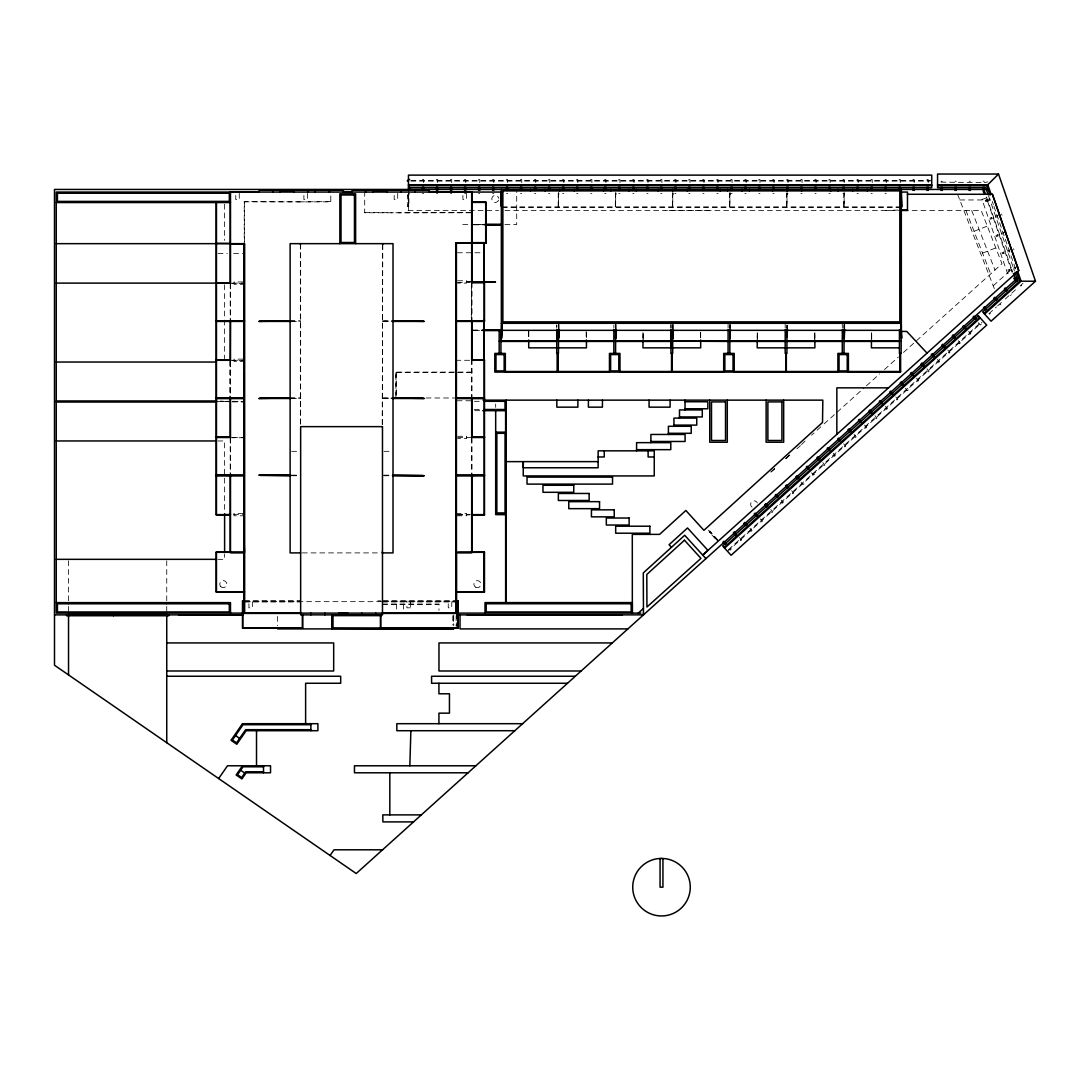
<?xml version="1.0" encoding="UTF-8"?>
<svg xmlns="http://www.w3.org/2000/svg" width="1090" height="1090" viewBox="0 0 1090 1090"><rect width="100%" height="100%" fill="white"/><g stroke="black" fill="none" stroke-linecap="round" stroke-linejoin="round"><path stroke-width="0.75" stroke-dasharray="5 3.75" d="M558.448 328.567L558.448 324.479M559.047 328.567L559.061 324.479M615.591 328.567L615.591 324.479M616.191 328.567L616.191 324.479M643.264 339.372L643.264 332.069M672.68 328.567L672.68 324.479M673.293 328.567L673.293 324.479M700.38 332.069L700.38 339.372L700.38 331.483M729.823 328.567L729.823 324.479M730.436 328.567L730.436 324.479M757.496 339.372L757.496 332.069M786.925 328.717L786.925 325.406M787.525 328.717L787.525 325.406M814.598 339.372L814.598 332.069M844.055 328.567L844.055 324.479M844.668 328.567L844.668 324.479M871.714 339.372L871.714 332.069M471.302 318.525L471.439 284.912M230.821 401.869L220.262 401.202L230.835 401.297M558.257 192.93L558.162 206.964L558.87 192.944M558.475 206.092L558.571 192.944M615.4 192.93L615.305 206.964L616.014 192.944M615.618 206.092L615.714 192.944M672.503 192.93L672.407 206.964L673.116 192.944M672.721 206.092L672.803 192.944M729.646 192.93L729.551 206.964L730.259 192.944M729.864 206.092L729.946 192.944M786.748 192.93L786.653 206.964L787.348 192.944M786.953 206.092L787.048 192.944M843.878 192.93L843.783 206.964L844.491 192.944M844.096 206.092L844.191 192.944M770.834 471.875L774.581 468.496M785.822 458.372L789.841 454.762M805.074 441.041L801 445.102M811.532 435.223L814.053 432.962M817.105 430.209L822.868 425.018M824.122 423.887L864.016 387.972M866.427 385.806L879.657 373.884M884.467 369.551L898.419 356.989M903.46 352.452L1001.969 263.753L981.218 210.493L909.619 210.493M772.183 470.853L774.677 468.605M785.917 458.481L789.937 454.871M771.025 472.093L774.772 468.714M786.013 458.59L790.032 454.98M796.845 448.848L800.455 445.592M709.399 532.179L710.217 531.443M993.222 285.798L1011.656 269.189L986 195.451M988.889 313.743L996.451 306.944M997.704 305.813L1003.999 300.145M1005.266 299.001L1016.589 288.809M1020.404 285.662L1023.033 283.291M989.557 314.302L990.428 313.525M999.98 304.914L1000.852 304.137M1010.416 295.526L1011.288 294.75M1020.84 286.139L1021.712 285.362M728.365 549.701L981.45 321.822M727.589 551.39L981.94 322.368M730.273 550.123L731.145 549.346M761.556 521.96L762.428 521.183L760.329 518.867M804.025 483.715L803.153 484.505L801.068 482.189M814.448 474.327L813.59 475.117L811.505 472.801M855.296 437.567L856.154 436.777L854.07 434.46M908.297 389.839L907.425 390.629L905.34 388.299M938.599 362.548L939.471 361.771L937.386 359.455M981.177 324.221L980.305 324.997L978.221 322.681M974.051 231.298L987.308 226.134M982.54 253.098L995.797 247.934M989.979 198.748L984.052 200.792L984.433 201.895L991.777 199.361M1000.211 214.58L990.02 218.095L990.401 219.199L997.745 216.665M1006.179 231.884L996.001 235.399L996.383 236.516L1002.296 234.473M1012.16 249.201L1001.969 252.716L1002.35 253.82L1009.694 251.286M1018.128 266.505L1007.95 270.02L1008.332 271.124L1015.676 268.59M410.848 180.368L931.718 180.368M410.848 181.103L930.015 181.103M941.065 181.253L942.237 181.253M955.099 181.253L956.271 181.253M969.133 181.253L970.304 181.253M983.166 181.253L984.325 181.253M987.717 181.921L984.325 182.602M940.943 182.125L983.166 182.575M408.464 193.529L409.636 193.529M422.498 193.529L423.669 193.529M436.518 193.529L437.69 193.529M450.552 193.529L451.723 193.529M464.585 193.529L465.757 193.529M478.619 193.529L479.777 193.529M492.639 193.529L493.811 193.529M506.537 193.529L507.708 193.529M520.57 193.529L521.742 193.529M534.604 193.529L535.776 193.529M548.624 193.529L549.796 193.529M562.658 193.529L563.83 193.529M576.692 193.529L577.864 193.529M590.726 193.529L591.884 193.529M604.746 193.529L605.917 193.529M618.779 193.529L619.951 193.529M632.813 193.529L633.985 193.529M646.833 193.529L648.005 193.529M660.731 193.529L661.903 193.529M674.764 193.529L675.936 193.529M688.798 193.529L689.97 193.529M702.832 193.529L703.99 193.529M716.852 193.529L718.024 193.529M730.886 193.529L732.058 193.529M744.92 193.529L746.091 193.529M758.817 193.529L759.989 193.529M772.851 193.529L774.009 193.529M786.871 193.529L788.043 193.529M800.905 193.529L802.077 193.529M814.938 193.529L816.097 193.529M828.959 193.529L830.13 193.529M842.992 193.529L844.164 193.529M857.026 193.529L858.198 193.529M871.06 193.529L872.218 193.529M885.08 193.529L886.252 193.529M407.81 195.165L408.9 195.165M959.786 199.96L987.758 199.96M330.788 201.568L302.107 201.868M244.228 201.868L330.788 201.868L330.788 190.273M407.81 206.228L408.9 206.228M502.258 206.964L901.321 206.964M502.258 207.264L901.321 207.264M898.187 210.057L885.557 210.493M408.069 210.493L498.566 210.493M504.902 210.493L901.921 210.493M364.7 212.496L393.381 212.782M471.67 212.496L398.014 212.782M470.798 212.782L364.7 212.782L364.7 190.273M462.773 224.513L469.518 224.513M471.207 224.513L484.178 224.513M504.915 224.513L516.701 224.513L516.701 189.442M473.591 224.812L486.358 224.812M457.446 252.757L483.851 252.757M218.027 253.493L227.374 253.493M233.614 253.493L244.528 253.493M457.596 280.77L466.602 280.77L466.602 283.114L457.596 283.114M243.029 281.956L234.009 281.956L234.009 284.286L243.029 284.286M457.378 282.378L470.09 282.378M232.552 283.114L244.528 283.114M230.208 283.414L243.438 283.414M289.872 320.828L300.649 320.828M382.481 320.828L391.692 320.828M289.872 321.114L299.328 321.114M383.816 321.114L393.272 321.114M291.439 321.414L300.649 321.414M382.481 321.414L391.692 321.414M472.57 330.12L481.617 330.12M472.57 330.27L481.617 330.42M642.977 338.5L643.264 331.483M757.209 338.5L757.496 331.483M814.884 338.5L814.598 331.483M871.428 338.5L871.714 331.483M243.029 359.114L234.009 359.114L234.009 361.458L243.029 361.458M232.552 360.286L244.528 360.286M455.797 360.286L470.117 360.286M230.208 360.572L243.438 360.572M471.97 372.085L395.929 372.085L395.929 397.986M396.229 372.371L471.97 372.371M395.929 372.957L396.079 397.114M289.872 397.905L300.649 397.905M382.481 397.905L391.692 397.905M426.04 397.986L456.138 397.986M289.872 398.204L299.328 398.204M383.816 398.204L393.272 398.204M291.439 398.49L300.649 398.572M382.195 398.572L391.692 398.49M457.064 400.752L471.493 400.752M474.273 401.311L482.366 401.311M217.401 401.502L224.608 401.502M474.273 409.499L480.758 409.499M474.709 410.671L481.412 410.671M457.65 436.286L466.67 436.286L466.67 438.616L457.65 438.616M232.552 437.444L244.228 437.444M457.691 437.444L471.67 437.444M230.208 437.744L243.438 437.744M217.809 440.959L224.608 440.959L224.608 476.466M291.63 451.328L297.638 451.328M383.993 451.328L391.501 451.328M291.439 475.158L298.973 475.158M383.816 475.158L391.692 475.158M291.439 475.444L297.747 475.444M383.816 475.444L393.272 475.444M291.439 475.744L298.973 475.744M383.816 475.744L391.692 475.744M243.029 513.444L234.009 513.444L234.009 515.788L243.029 515.788M456.138 513.444L466.67 513.444L466.67 515.788L456.138 515.788M233.614 514.616L242.961 514.616M457.691 514.616L470.117 514.616M457.378 514.861L470.09 514.861M302.312 552.903L380.819 552.903M217.809 559.333L224.608 559.333L224.608 554.265M244.528 600.835L299.764 600.835M377.78 600.835L380.914 600.835M383.367 600.835L456.124 600.835M244.528 601.135L300.649 601.135M382.481 601.135L456.124 601.135M245.4 601.666L383.353 601.666M383.803 601.666L456.138 601.666M244.528 601.952L300.649 601.952M382.481 601.952L456.138 601.952M382.481 604.051L438.97 604.051L438.97 610.359M382.481 604.351L438.97 604.351M410.399 607.811L406.897 607.811L406.897 600.835M474.968 224.417L483.211 224.445M474.559 330.311L481.153 330.338M470.771 281.465L466.602 281.438L470.771 282.065M467.487 281.738L470.771 281.765M232.334 401.297L244.419 401.406M220.97 401.502L230.113 401.583M233.056 401.597L243.697 401.692M232.334 401.883L244.405 401.978M968.669 331.278L970.754 333.608L969.882 334.385L967.797 332.069M958.233 340.666L960.317 342.996L959.459 343.772L957.374 341.456M947.809 350.067L949.894 352.383L949.022 353.16L946.938 350.844M926.963 368.842L929.048 371.159L928.176 371.935L926.091 369.619M916.526 378.23L918.625 380.546L917.753 381.323L915.668 379.007M895.776 396.91L897.86 399.226L897.002 400.016L894.904 397.7M885.352 406.298L887.437 408.614L886.565 409.404L884.481 407.088M874.929 415.685L877.014 418.001L876.142 418.792L874.057 416.475M864.506 425.073L866.591 427.389L865.719 428.179L863.634 425.863M843.646 443.848L845.731 446.164L844.859 446.955L842.774 444.638M833.223 453.236L835.308 455.552L834.436 456.342L832.351 454.026M822.8 462.623L824.885 464.94L824.013 465.73L821.928 463.413M791.613 490.704L793.697 493.021L792.825 493.797L790.74 491.481M781.189 500.092L783.274 502.408L782.402 503.185L780.317 500.869M770.766 509.48L772.851 511.796L771.979 512.572L769.894 510.256M749.906 528.255L751.991 530.571L751.133 531.348L749.034 529.031M739.483 537.643L741.568 539.959L740.696 540.735L738.611 538.419M717.956 540.041L709.876 531.062L709.059 531.797L716.798 540.395M708.486 530.19L717.629 540.34M717.179 540.068L709.767 531.838L717.057 540.163M971.721 210.493L994.966 270.061M1011.656 269.189L1012.828 272.2M965.944 210.493L990.66 273.931M957.565 194.279L995.456 291.521M1001.628 214.09L1002.01 215.193M1013.577 248.711L1013.959 249.814M992.227 201.405L993.331 204.607M993.889 206.201L1015.921 270.034M988.467 195.669L1014.395 270.77M985.714 200.219L986.096 201.323M991.682 217.523L992.064 218.627M997.663 234.827L998.045 235.944M1003.631 252.144L1004.013 253.248M1009.613 269.448L1009.994 270.552M928.203 182.616L928.203 179.509L927.045 179.509L927.045 182.616M914.183 182.616L914.183 179.509L913.011 179.509L913.011 182.616M900.286 182.616L900.286 179.509L899.114 179.509L899.114 182.616M886.252 182.616L886.252 179.509L885.08 179.509L885.08 182.616M872.218 182.616L872.218 179.509L871.06 179.509L871.06 182.616M871.428 332.6L871.428 339.372M858.198 182.616L858.198 179.509L857.026 179.509L857.026 182.616M844.164 182.616L844.164 179.509L842.992 179.509L842.992 182.616M844.042 324.929L844.014 328.172M842.284 323.308L842.284 328.172M830.13 182.616L830.13 179.509L828.959 179.509L828.959 182.616M816.097 182.616L816.097 179.509L814.938 179.509L814.938 182.616M814.884 332.6L814.884 339.372M802.077 182.616L802.077 179.509L800.905 179.509L800.905 182.616M788.043 182.616L788.043 179.509L786.871 179.509L786.871 182.616M786.953 324.929L786.912 328.172M785.182 323.308L785.182 328.172M774.009 182.616L774.009 179.509L772.851 179.509L772.851 182.616M759.989 182.616L759.989 179.509L758.817 179.509L758.817 182.616M757.209 332.6L757.209 339.372M746.091 182.616L746.091 179.509L744.92 179.509L744.92 182.616M732.058 182.616L732.058 179.509L730.886 179.509L730.886 182.616M729.85 324.929L729.809 328.172M728.079 323.308L728.079 328.172M718.024 182.616L718.024 179.509L716.852 179.509L716.852 182.616M709.004 210.493L665.159 210.493M703.99 182.616L703.99 179.509L702.832 179.509L702.832 182.616M700.679 332.6L700.679 339.372M689.97 182.616L689.97 179.509L688.798 179.509L688.798 182.616M675.936 182.616L675.936 179.509L674.764 179.509L674.764 182.616M672.707 324.929L672.68 328.172M670.977 324.929L670.977 328.158M670.95 323.308L670.95 328.172M661.903 182.616L661.903 179.509L660.731 179.509L660.731 182.616M648.005 182.616L648.005 179.509L646.833 179.509L646.833 182.616M642.977 332.6L642.977 339.372M633.985 182.616L633.985 179.509L632.813 179.509L632.813 182.616M619.951 182.616L619.951 179.509L618.779 179.509L618.779 182.616M615.618 324.929L615.591 328.172M613.874 324.929L613.847 328.172M605.917 182.616L605.917 179.509L604.746 179.509L604.746 182.616M591.884 182.616L591.884 179.509L590.726 179.509L590.726 182.616M586.447 332.6L586.447 339.372M586.148 331.483L586.148 339.372M577.864 182.616L577.864 179.509L576.692 179.509L576.692 182.616M563.83 182.616L563.83 179.509L562.658 179.509L562.658 182.616M558.475 324.929L558.448 328.376M549.796 182.616L549.796 179.509L548.624 179.509L548.624 182.616M535.776 182.616L535.776 179.509L534.604 179.509L534.604 182.616M528.827 331.483L528.827 339.372M528.527 331.483L528.527 339.372M521.742 182.616L521.742 179.509L520.57 179.509L520.57 182.616M507.708 182.616L507.708 179.509L506.537 179.509L506.537 182.616M495.678 404.008L495.678 407.415M493.811 182.616L493.811 179.509L492.639 179.509L492.639 182.616M479.777 182.616L479.777 179.509L478.619 179.509L478.619 182.616M471.97 282.378L471.97 320.828M471.97 359.509L471.97 397.986M471.97 438.003L471.97 474.314M471.67 282.95L471.67 320.828M471.67 359.509L471.67 397.155M471.67 438.003L471.67 474.314M466.411 193.393L466.411 199.525L462.909 199.525L462.909 193.393M465.757 182.616L465.757 179.509L464.585 179.509L464.585 182.616M456.438 613.942L456.438 626.219M456.138 615.755L456.138 626.219M453.74 614.869L453.74 625.783M453.249 616.572L453.249 625.061M452.895 615.632L452.895 625.02M451.723 182.616L451.723 179.509L450.552 179.509L450.552 182.616M451.764 601.666L451.764 607.811L448.249 607.811L448.249 601.666M437.69 182.616L437.69 179.509L436.518 179.509L436.518 182.616M423.669 182.616L423.669 179.509L422.498 179.509L422.498 182.616M410.399 601.666L410.399 610.141M408.464 189.442L408.464 210.493M408.314 195.165L408.314 206.228M408.151 195.165L408.151 206.228M403.532 604.051L403.532 610.196M397.687 193.393L397.687 199.525L394.185 199.525L394.185 193.393M396.515 604.051L396.515 610.196M396.229 372.085L396.229 397.986M382.781 244.582L382.195 425.795M382.481 244.337L382.481 425.795M307.407 193.393L307.407 199.525L303.892 199.525L303.892 193.393M300.649 244.337L300.649 425.795M300.35 201.868L244.228 201.568L244.228 244.514M300.35 243.656L300.35 425.795M277.555 616.436L277.555 625.783M252.417 601.666L252.417 607.811L248.915 607.811L248.915 601.666M244.528 201.868L244.528 245.127M239.269 193.393L239.269 199.525L235.753 199.525L235.753 193.393M230.494 283.959L230.494 320.828M230.494 361.921L230.494 396.351M230.494 438.289L230.494 474.6M230.208 283.114L230.208 320.828M230.208 361.117L230.208 397.986M230.208 437.444L230.208 474.6M229.908 361.117L229.908 397.986M224.608 204.198L224.608 240.372M224.608 284.803L224.608 318.375M224.608 320.065L224.608 358.678M224.608 478.156L224.608 511.987M166.743 560.791L166.743 604.732M166.743 606.422L166.743 613.18M68.534 560.791L68.534 604.732M68.534 606.422L68.534 613.18M752.059 507.191A3.502 3.502 0 0 1 751.95 501.618A3.502 3.502 0 0 1 757.346 502.953M498.566 200.192A3.502 3.502 0 0 1 492.993 201.555A3.502 3.502 0 0 1 493.62 195.846A3.502 3.502 0 0 1 498.77 198.394M986.396 197.93L981.981 199.456L1007.555 273.495L1011.956 271.982L986.396 197.93M408.9 194.647L407.81 194.647L407.81 206.732L408.9 206.732L408.9 194.647M556.745 328.158L556.745 324.929L556.718 328.172M475.621 587.169A3.502 3.502 0 0 0 480.881 584.131A3.502 3.502 0 0 0 475.621 581.106A3.502 3.502 0 0 0 475.621 587.169M220.793 586.611A3.502 3.502 0 0 0 226.666 585.044A3.502 3.502 0 0 0 222.374 580.752A3.502 3.502 0 0 0 220.793 586.611"/><path stroke-width="1.5" d="M244.228 566.187L244.228 587.101M244.228 600.835L244.228 553.202M456.41 600.835L456.41 552.317M484.192 591.775L484.205 552.317L484.205 591.775L484.205 589.595M501.645 338.009L501.659 324.847M501.959 328.948L501.346 338.881L501.959 323.975M558.448 329.412L558.448 338.5L559.047 329.412M558.748 337.628L558.748 329.412M615.591 329.412L615.591 338.513L616.191 329.412M615.891 337.628L615.891 329.412M672.68 329.412L672.68 338.513L673.293 329.412M672.98 337.628L672.993 329.412M729.823 329.412L729.823 338.513L730.436 329.412M730.123 337.628L730.123 329.412M786.925 329.548L786.912 337.001L787.525 329.548M787.225 336.129L787.225 329.548M844.055 329.412L844.055 338.513L844.668 329.412M844.369 337.628L844.369 329.412M901.307 337.409L901.307 324.261M598.138 461.642L598.11 467.774L523.241 467.774L523.295 461.629L523.241 475.935L654.259 475.935L654.259 450.838L598.138 450.838L598.138 461.629L506.223 461.629M501.386 206.092L501.468 192.944M901.348 206.092L901.444 192.944M409.84 765.779L410.875 730.709M218.654 778.56L227.483 765.779L270.538 765.779L270.538 772.796L246.163 772.796L241.912 778.941L236.148 774.963L242.484 765.779M330.079 855.486L334.003 849.805L382.549 849.805M937.564 185.736L986.818 185.736L998.508 174.046L1035.5 281.206L991.055 321.209L982.649 311.876L1017.692 280.321L1014.94 272.337M638.29 613.111L643.441 608.479M1018.06 277.582L356.212 873.526L54.5 665.227L54.5 189.442L987.581 189.442M724.06 547.466L979.678 317.299M984.025 313.389L1019.777 281.206L1035.459 281.234M724.646 548.12L980.264 317.953M984.611 314.043L1021.085 281.206L1017.774 271.628M672.68 341.129L728.106 341.415M844.014 341.129L899.441 341.129M901.144 341.129L499.179 341.129M998.508 174.046L937.564 174.046L937.564 187.684L985.714 187.684L988.126 194.701M408.464 179.509L409.636 179.509M408.464 184.769L931.718 184.769M937.564 184.769L987.799 184.769L990.933 193.843M408.464 185.641L931.718 185.641M408.464 187.684L931.718 187.684L931.718 175.122L408.464 175.122L408.464 190.409M280.225 190.587L294.245 190.587M373.175 190.587L387.195 190.587M259.175 191.745L230.208 191.745L230.208 282.828M429.296 191.745L471.97 191.745L471.97 282.092M230.808 191.881L258.575 191.881M343.35 191.785L352.125 191.785M429.869 191.881L471.125 191.881M983.166 191.785L984.325 191.785L983.657 189.442L985.415 193.952M502.654 192.058L56.258 192.058L56.258 613.111L242.825 613.111M900.667 192.058L907.48 192.058L907.48 210.057L901.335 210.057M907.48 194.279L992.418 194.279L1018.755 270.579M471.97 202.1L485.99 202.1L485.99 243.22L456.138 242.92L456.124 613.411L382.481 613.411M230.208 202.25L216.174 202.25L216.174 514.916L229.908 514.616M471.67 202.399L485.99 202.399M56.258 202.549L230.494 202.549M901.144 210.493L907.916 210.493M485.023 224.513L501.536 224.513M485.023 224.812L501.346 224.812M471.616 242.634L484.151 242.634L484.205 514.616M485.99 242.92L455.824 242.92L455.824 613.111M216.174 243.356L230.494 243.411M56.258 243.656L244.528 243.656L244.528 613.111M230.208 243.969L244.528 243.901M300.35 244.582L300.649 243.656M382.781 244.582L382.481 243.656M471.67 282.092L484.491 282.092L484.491 321.414L456.438 321.414M472.556 282.228L484.491 282.228M471.616 282.378L484.491 282.378M471.616 282.678L484.151 282.678M216.174 282.828L230.494 282.828M56.258 283.114L230.494 283.114L230.494 191.745M216.174 320.828L244.528 320.828M290.608 320.828L258.848 321.414L290.608 321.414M392.523 320.828L424.282 321.414L392.523 321.414M456.124 320.733L484.491 320.814M217.346 321.114L243.356 321.114M260.169 321.114L289.872 321.114M393.272 321.114L422.961 321.114M457.31 321.114L483.333 321.114M216.174 321.427L244.228 321.414M501.346 323.308L901.321 323.308M482.747 330.12L500.937 330.12L500.937 353.405M901.321 330.325L501.346 330.325L501.346 189.442M501.809 341.279L555.873 341.265M559.347 341.279L613.002 341.265M616.49 341.279L670.105 341.265M673.62 341.279L727.234 341.265M730.722 341.279L784.337 341.265M787.811 341.279L841.439 341.265M500.937 341.415L556.745 341.415L556.745 329.779L556.718 353.405L558.448 353.405L558.475 329.779M558.475 341.415L613.874 341.415M615.618 341.415L670.977 341.415M729.85 341.415L785.209 341.415M786.953 341.415L842.311 341.415M844.082 341.415L899.441 341.415M556.718 347.846L528.718 347.846L528.718 339.957M558.448 347.846L586.447 347.846L586.447 339.957M672.68 347.846L700.679 347.846L700.679 339.957M785.195 347.846L757.209 347.846L757.209 339.957M786.898 347.846L814.884 347.846L814.884 339.957M899.413 347.846L871.428 347.846L871.428 339.957M244.228 352.479L244.228 360.286M216.174 359.986L230.494 359.986M471.67 359.986L484.491 359.986L484.491 514.916L471.97 514.916M216.174 360.286L230.494 360.286L230.494 320.828M56.258 362.044L216.106 362.044M505.338 371.499L609.46 371.499M619.978 371.499L723.692 371.499M734.21 371.499L837.883 371.499M848.401 371.499L900.585 371.499M888.473 387.849L836.848 387.849L836.848 434.324M290.608 397.905L258.848 398.49L290.608 398.49M392.523 397.905L424.282 398.49L392.523 398.49M216.174 398L244.242 397.986M456.438 397.986L484.491 397.986M217.346 398.286L243.356 398.286M260.169 398.204L289.872 398.204M393.272 398.204L422.961 398.204M457.31 398.286L483.333 398.286M216.174 398.586L244.242 398.572M456.438 398.572L484.491 398.586M483.061 400.139L822.827 400.139L822.514 422.457L703.908 530.326L685.869 510.488L659.614 534.372L632.295 534.386L632.336 613.111L632.336 602.593L485.023 602.593L485.023 613.111M56.258 401.202L216.883 401.202M483.987 401.311L505.024 401.311L505.024 409.499L483.987 409.499M56.258 401.502L216.283 401.502M56.258 401.788L216.883 401.788M685.038 401.747L707.832 401.747L707.832 408.764L685.038 408.764M482.775 410.671L506.196 410.671M679.492 416.939L702.287 416.939L702.287 409.922L679.492 409.922L679.492 418.097M673.933 425.114L696.742 425.114L696.742 418.097L673.933 418.097L673.933 426.285M495.678 432.171L506.21 432.171M668.402 433.302L691.21 433.302L691.21 426.285L668.402 426.285L668.402 434.46M216.174 437.158L230.494 437.158M471.67 437.158L484.491 437.158M217.046 437.308L229.622 437.308M472.556 437.308L484.491 437.308M216.174 437.444L230.494 437.444L230.494 397.986M484.491 437.444L471.67 437.444L471.67 397.986M56.258 440.959L216.106 440.959M650.894 441.477L685.092 441.477L685.092 434.46L650.894 434.46L650.894 442.649M636.587 449.666L670.786 449.666L670.786 442.649L636.587 442.649L636.587 450.838M598.138 456.969L604.269 456.969L604.269 450.838M654.259 456.969L648.114 456.969L648.114 450.838M216.174 474.858L230.208 475.444M484.491 474.858L471.97 475.444M216.828 475.008L229.554 475.008M472.556 475.008L483.906 475.008M216.174 475.158L244.242 475.158M290.608 475.158L258.848 475.158L290.608 475.744M392.523 475.158L424.282 475.744L392.523 475.744M456.438 475.158L484.491 475.158M217.346 475.444L243.356 475.444M260.169 475.444L289.872 475.444M393.272 475.444L422.961 475.444M457.31 475.444L483.333 475.444M216.174 475.758L244.242 475.744M456.438 475.744L484.491 475.758M495.678 514.099L506.223 514.099M216.174 514.616L230.494 514.616M471.67 514.616L484.491 514.616M505.637 514.684L495.678 514.616L495.678 410.671M244.228 544.659L244.528 552.317L216.174 552.317M230.044 552.031L216.174 552.031L216.174 592.074L244.215 592.074M456.124 552.317L484.478 552.317M230.862 552.466L243.574 552.466M458.59 552.466L471.316 552.466M244.228 552.616L230.208 552.616L230.208 475.744M456.438 552.616L471.97 552.616L471.97 475.744M300.649 552.903L290.117 552.903L290.117 243.656L393.013 243.656L393.013 552.903L382.195 552.903L382.195 552.031M56.258 559.333L216.106 559.333M216.174 591.775L244.528 591.775M456.138 591.775L484.478 591.775M456.438 592.074L484.478 592.074L484.478 552.031L470.744 552.317M244.528 600.835L242.484 600.835L242.484 628.262L302.693 628.262L302.693 614.869M456.124 600.835L458.195 600.835L458.195 628.262L380.437 628.262L380.437 614.869M458.195 601.408L458.195 627.69M56.258 602.62L230.494 602.62L230.494 613.111M244.228 613.111L456.124 613.111M457.8 613.111L640.879 613.111M300.649 613.411L244.228 613.411L244.228 243.656M338.935 613.357L347.71 613.357M68.534 614.583L114.123 614.583M121.14 614.583L166.743 614.583M54.5 614.869L243.261 614.869M456.642 614.869L643.468 614.869L643.468 613.111M243.261 615.169L178.583 614.869M381.473 615.632L332.804 615.632L332.804 628.14L457.895 627.976M242.77 627.976L302.393 627.976M331.959 628.467L453.74 628.903L277.555 628.903M627.881 628.903L460.021 628.903L460.021 614.869M166.743 642.937L333.676 642.937L333.676 670.99L166.743 670.99M612.308 642.937L438.97 642.937L438.97 670.99L581.134 670.99M166.743 676.25L340.693 676.25L340.693 683.267L305.622 683.267L305.622 723.692M575.288 676.25L431.586 676.25L431.586 683.267L567.509 683.267M522.614 723.692L396.842 723.692L396.842 730.709L514.821 730.709M310.882 724.714L243.016 724.714L232.456 740.015L236.544 742.849L245.632 729.687L310.882 729.687M475.867 765.779L354.468 765.779L354.468 772.796L468.073 772.796M263.521 766.801L243.016 766.801L237.566 774.704L241.653 777.524L245.632 771.775L263.521 771.775M421.326 814.884L382.808 814.884L382.89 821.901L413.532 821.901M484.859 224.458L501.346 224.513M483.156 281.547L495.541 282.228L483.156 282.147M483.156 281.847L494.669 281.928M417.933 613.111L438.943 613.261M279.381 613.111L300.2 613.261M417.879 627.976L439.897 628.113M279.912 627.976L301.93 628.113M497.381 614.869L499.125 615.169M194.892 614.869L196.65 615.169M235.535 735.559L239.623 738.38M240.645 770.235L244.746 773.055M927.045 353.119L906.771 331.442L901.335 331.442L901.321 189.442M705.938 558.625L684.697 535.272L643.291 572.931L643.468 614.869M671.454 547.316L669.096 544.714L687.531 527.955L707.914 550.368L702.723 555.096L1018.714 270.579L992.418 194.279M1014.518 277.378L1017.678 280.893M1013.795 278.318L1016.82 281.67M1005.116 287.91L1007.255 290.281M1004.38 288.823L1006.383 291.057M994.693 297.298L996.832 299.668M993.821 298.074L995.96 300.445M984.297 306.712L986.409 309.056M983.521 307.598L985.537 309.833M973.874 316.1L976.041 318.512M973.125 317.013L975.169 319.288M963.56 325.624L966.639 329.044M962.688 326.401L964.745 328.676M953.028 334.875L955.194 337.287M952.265 335.788L954.322 338.064M942.591 344.263L945.725 347.737M941.733 345.053L944.921 348.596M932.168 353.651L934.334 356.062M931.296 354.441L933.462 356.852M921.745 363.038L923.911 365.45M920.982 363.951L923.039 366.24M911.322 372.426L913.488 374.837M910.45 373.216L912.616 375.628M901.103 381.854L903.16 384.143M900.231 382.644L902.288 384.92M890.557 391.119L892.737 393.531M889.699 391.896L891.865 394.308M880.134 400.507L882.3 402.919M879.262 401.284L881.442 403.695M869.82 410.017L871.877 412.306M868.962 410.807L871.973 414.145M859.288 419.282L861.454 421.694M858.416 420.059L860.582 422.47M848.974 428.792L851.031 431.081M847.993 429.446L850.159 431.858M838.428 438.057L840.594 440.469M837.679 438.97L839.736 441.246M828.114 447.568L830.171 449.857M827.133 448.222L829.299 450.633M817.582 456.833L819.748 459.244M816.819 457.745L818.876 460.021M807.159 466.22L809.325 468.632M806.287 467.01L808.453 469.409M796.845 475.731L798.888 478.019M795.973 476.521L798.03 478.796M786.394 484.914L788.561 487.312M785.645 485.813L787.702 488.102M776.08 494.424L778.137 496.699M775.222 495.201L777.265 497.49M765.548 503.689L767.714 506.087M764.785 504.588L766.842 506.877M755.125 513.077L758.313 516.619M754.253 513.853L756.419 516.265M744.688 522.464L746.868 524.862M743.83 523.241L745.996 525.653M734.265 531.852L736.431 534.25M733.393 532.629L736.595 536.185M723.842 541.24L726.008 543.638M722.97 542.016L725.136 544.428M1014.667 277.541L1015.757 279.708L1013.414 273.685M986.818 185.736L990.061 195.137M1016.466 271.628L1019.777 281.206M484.205 319.547L484.355 320.269M484.205 320.079L484.355 320.814M506.237 597.715L506.196 400.139L506.223 602.593M984.325 187.276L984.325 193.529M983.166 187.276L983.166 190.464M970.304 187.276L970.304 190.464M969.133 187.276L969.133 190.464M956.271 187.276L956.271 190.464M955.099 187.276L955.099 190.464M942.237 187.276L942.237 190.464M941.065 187.276L941.065 190.464M928.203 187.18L928.203 190.409M927.045 187.18L927.045 190.409M914.183 187.18L914.183 190.409M913.011 187.18L913.011 190.409M901.144 207.264L901.144 210.656M901.185 323.308L901.144 353.405L899.413 353.405L899.441 329.779M900.585 353.405L900.585 372.085L494.806 372.085L494.806 353.405L505.338 353.405L505.338 372.085M900.286 187.18L900.286 190.409M900.286 353.991L900.286 362.452M900.286 363.038L900.286 371.499M899.999 353.405L899.999 372.085M899.114 187.18L899.114 190.409M886.252 187.18L886.252 190.409M885.08 187.18L885.08 190.409M872.218 187.18L872.218 190.409M871.06 187.18L871.06 190.409M867.286 189.442L867.286 190.9M858.198 187.18L858.198 190.409M857.026 187.18L857.026 190.409M852.693 189.442L852.693 190.9M848.401 372.085L848.401 353.405L837.883 353.405L837.883 372.085M844.164 187.18L844.164 190.409M844.042 329.779L844.014 353.405M842.992 187.18L842.992 190.409M842.311 329.779L842.284 353.405M838.101 189.442L838.101 190.9M830.812 189.442L830.812 190.9M830.13 187.18L830.13 190.409M828.959 187.18L828.959 190.409M816.097 187.18L816.097 190.409M814.938 187.18L814.938 190.409M802.077 187.18L802.077 190.409M801.627 189.442L801.627 190.9M800.905 187.18L800.905 190.409M788.043 187.18L788.043 190.409M787.034 189.442L787.034 190.9M786.871 187.18L786.871 190.409M786.953 329.779L786.912 353.405L785.182 353.405L785.209 329.779M786.353 353.405L786.312 372.085M786.053 353.991L786.053 362.452M786.053 363.038L786.053 371.499M785.767 353.405L785.767 372.085M783.669 400.139L783.669 442.227L766.134 442.227L766.134 400.139M774.009 187.18L774.009 190.409M772.851 187.18L772.851 190.409M772.456 189.442L772.456 190.9M759.989 187.18L759.989 190.409M758.817 187.18L758.817 190.409M749.375 189.442L749.375 190.9M746.091 187.18L746.091 190.409M744.92 187.18L744.92 190.409M742.072 189.442L742.072 190.9M734.21 372.085L734.21 353.405L723.692 353.405L723.692 372.085M732.058 187.18L732.058 190.409M730.886 187.18L730.886 190.409M729.85 329.779L729.809 353.405M728.106 329.779L728.079 353.405M727.493 189.442L727.493 190.9M727.289 400.139L727.289 442.227L709.753 442.227L709.753 400.139M720.19 189.442L720.19 190.9M718.024 187.18L718.024 190.409M716.852 187.18L716.852 190.409M703.99 187.18L703.99 190.409M702.832 187.18L702.832 190.409M689.97 187.18L689.97 190.409M688.798 187.18L688.798 190.409M687.34 189.442L687.34 190.9M685.038 400.139L685.038 409.922M675.936 187.18L675.936 190.409M674.764 187.18L674.764 190.409M672.762 189.442L672.762 190.9M672.707 329.779L672.68 353.405L670.95 353.405L670.95 329.793M671.822 353.991L671.822 362.452M671.822 363.038L671.822 371.499M671.535 353.405L671.535 372.085M670.977 329.779L670.963 347.846L642.977 347.846L642.977 339.957M670.105 400.139L670.105 407.156L649.068 407.156L649.068 400.139M662.938 858.511L662.938 887.178L660.063 887.178L660.063 858.511M661.903 187.18L661.903 190.409M660.731 187.18L660.731 190.409M658.169 189.442L658.169 190.9M648.005 187.18L648.005 190.409M646.833 187.18L646.833 190.409M636.288 189.442L636.288 190.9M633.985 187.18L633.985 190.409M632.813 187.18L632.813 190.409M628.985 189.442L628.985 190.9M622.417 614.869L467.038 614.869M619.951 187.18L619.951 190.409M619.978 372.085L619.978 353.405L609.46 353.405L609.46 372.085M618.779 187.18L618.779 190.409M615.618 329.779L615.591 353.405M613.874 329.779L613.847 353.405M610.768 189.442L610.768 190.9M605.917 187.18L605.917 190.409M604.746 187.18L604.746 190.409M603.479 189.442L603.479 190.9M602.443 400.139L602.443 407.156L588.409 407.156L588.409 400.139M591.884 187.18L591.884 190.409M590.726 187.18L590.726 190.409M577.864 187.18L577.864 190.409M577.891 400.139L577.891 407.156L556.84 407.156L556.84 400.139M576.692 187.18L576.692 190.409M574.294 189.442L574.294 190.9M563.83 187.18L563.83 190.409M562.658 187.18L562.658 190.409M559.715 189.442L559.715 190.9M557.889 353.405L557.889 372.085M557.59 353.991L557.59 362.452M557.59 363.038L557.59 371.499M557.303 353.405L557.303 372.085M549.796 187.18L549.796 190.409M548.624 187.18L548.624 190.409M545.123 189.442L545.123 190.9M535.776 187.18L535.776 190.409M534.604 187.18L534.604 190.409M530.53 189.442L530.53 190.9M521.742 187.18L521.742 190.409M520.57 187.18L520.57 190.409M507.708 187.18L507.708 190.409M506.537 187.18L506.537 190.409M505.637 514.099L505.637 602.593M505.61 410.671L505.61 432.171M499.179 330.42L499.179 353.405M493.811 187.18L493.811 190.409M492.639 187.18L492.639 190.409M485.704 202.399L485.704 242.92M483.851 242.92L483.851 282.378M483.837 320.828L483.906 360.286M483.906 514.916L472.556 514.916M479.777 187.18L479.777 190.409M478.619 187.18L478.619 190.409M472.556 359.986L484.491 360.136L471.67 360.286L471.67 320.828M471.82 321.414L471.97 359.986M471.82 398.572L471.97 437.158M471.67 191.745L471.67 282.95M471.67 475.158L471.67 552.317M465.757 187.18L465.757 190.409M464.585 187.18L464.585 190.409M457.895 600.835L457.895 628.262M456.41 242.92L456.438 601.625M451.723 187.18L451.723 190.409M450.552 187.18L450.552 190.409M438.929 683.267L438.929 693.785L449.448 693.785L449.448 713.16L438.929 713.16L438.929 723.692M437.69 187.18L437.69 190.409M436.518 187.18L436.518 190.409M429.296 192.031L429.296 190.273L352.125 190.273L352.125 192.031M423.669 187.18L423.669 190.409M422.498 187.18L422.498 190.409M415.263 190.273L415.263 192.031M409.636 187.18L409.636 190.409M407.442 180.381L407.442 181.09M401.229 190.273L401.229 192.031M389.825 772.796L389.825 814.884M387.195 190.273L387.195 192.031M380.737 614.869L380.737 628.262M375.764 613.111L375.764 614.869M373.175 190.273L373.175 192.031M366.158 190.273L366.158 192.031M361.73 613.111L361.73 614.869M355.626 243.656L355.626 193.816L339.848 193.816L339.848 243.656M347.71 613.111L347.71 614.869M343.35 192.031L343.35 190.273L259.175 190.273L259.175 192.031M338.935 613.111L338.935 614.869M332.45 614.869L332.45 628.467M331.959 614.869L331.959 628.903M329.33 190.273L329.33 192.031M324.902 613.111L324.902 614.869M315.296 190.273L315.296 192.031M310.882 613.111L310.882 614.869M310.882 723.692L310.882 730.709M308.279 190.273L308.279 192.031M302.393 614.869L302.393 628.262M294.245 190.273L294.245 192.031M280.225 190.273L280.225 192.031M273.209 190.273L273.209 192.031M263.521 765.779L263.521 772.796M256.518 730.709L256.518 765.779M244.378 244.242L244.378 262.772M244.378 263.344L244.378 289.627M244.378 290.199L244.378 316.482M244.378 317.054L244.378 343.336M244.378 343.936L244.378 370.219M244.378 371.363L244.378 397.646M244.378 398.218L244.378 424.501M244.378 425.114L244.378 451.396M244.378 451.955L244.378 478.238M244.378 478.81L244.378 505.092M244.378 505.665L244.378 531.947M244.378 532.519L244.378 558.802M244.378 559.374L244.378 585.657M244.378 586.27L244.378 612.539M242.77 600.835L242.77 628.262M230.494 474.6L230.494 552.317M230.344 321.414L230.208 359.986M230.208 398.572L230.208 437.158M229.622 359.986L217.046 359.986M229.268 514.916L216.815 514.916M226.407 614.869L210.029 614.869M224.608 513.676L224.608 552.576M216.46 202.549L216.46 514.616M216.46 552.317L216.46 591.775M168.746 614.869L168.746 615.741L66.572 615.741L66.572 614.869M166.743 742.712L166.743 614.283L68.534 614.283L68.534 674.914M113.455 614.869L113.455 615.741M672.108 353.405L672.108 372.085L672.108 353.405M901.008 323.389L901.607 338.295L901.008 323.389M501.168 192.058L501.673 206.964L501.168 192.058M901.144 192.058L901.648 206.964L901.144 192.058M242.484 723.692L231.026 740.274L236.803 744.266L246.163 730.709L317.899 730.709L317.899 723.692L242.484 723.692M684.466 540.218L646.806 574.471L646.942 607.021L700.965 558.38L684.466 540.218M978.302 315.787L722.684 545.954L731.09 555.287L986.723 325.12L978.302 315.787M661.507 858.416L657.747 858.661A28.762 28.762 0 0 0 637.241 902.643A28.762 28.762 0 0 0 685.76 902.643A28.762 28.762 0 0 0 665.254 858.661L661.507 858.416M899.809 190.9L502.871 190.9L502.871 321.85L899.809 321.85L899.809 190.9M244.528 192.276L243.806 192.276L244.528 192.29M229.322 193.23L57.429 193.23L57.429 201.391L229.322 201.391L229.322 193.23M354.468 194.987L341.02 194.987L341.02 242.498L354.468 242.498L354.468 194.987M500.937 330.42L482.747 330.42L500.937 330.42M504.166 354.577L495.977 354.577L495.977 370.913L504.166 370.913L504.166 354.577M618.807 354.577L610.618 354.577L610.618 370.913L618.807 370.913L618.807 354.577M733.039 354.577L724.85 354.577L724.85 370.913L733.039 370.913L733.039 354.577M847.243 354.577L839.055 354.577L839.055 370.913L847.243 370.913L847.243 354.577M725.531 401.897L711.498 401.897L711.498 440.483L725.531 440.483L725.531 401.897M781.912 401.897L767.878 401.897L767.878 440.483L781.912 440.483L781.912 401.897M382.481 426.64L300.649 426.64L300.649 614.869L382.481 614.869L382.481 426.64M505.038 433.316L496.849 433.316L496.849 512.927L505.052 512.927L505.038 433.316M612.526 477.107L527.029 477.107L527.029 484.11L612.526 484.11L612.526 477.107M573.749 485.282L542.97 485.282L542.97 492.298L573.749 492.298L573.749 485.282M589.131 493.47L558.353 493.47L558.353 500.487L589.131 500.487L589.131 493.47M599.541 501.659L568.762 501.659L568.762 508.662L599.541 508.662L599.541 501.659M614.229 509.834L591.434 509.834L591.434 516.851L614.229 516.851L614.229 509.834M629.121 518.023L606.312 518.023L606.312 525.039L629.121 525.039L629.121 518.023M649.872 526.211L615.673 526.211L615.673 533.214L649.872 533.214L649.872 526.211M229.322 603.792L57.429 603.792L57.429 611.953L229.322 611.953L229.322 603.792M631.165 603.765L486.195 603.765L486.195 611.953L631.165 611.953L631.165 603.765"/></g></svg>
